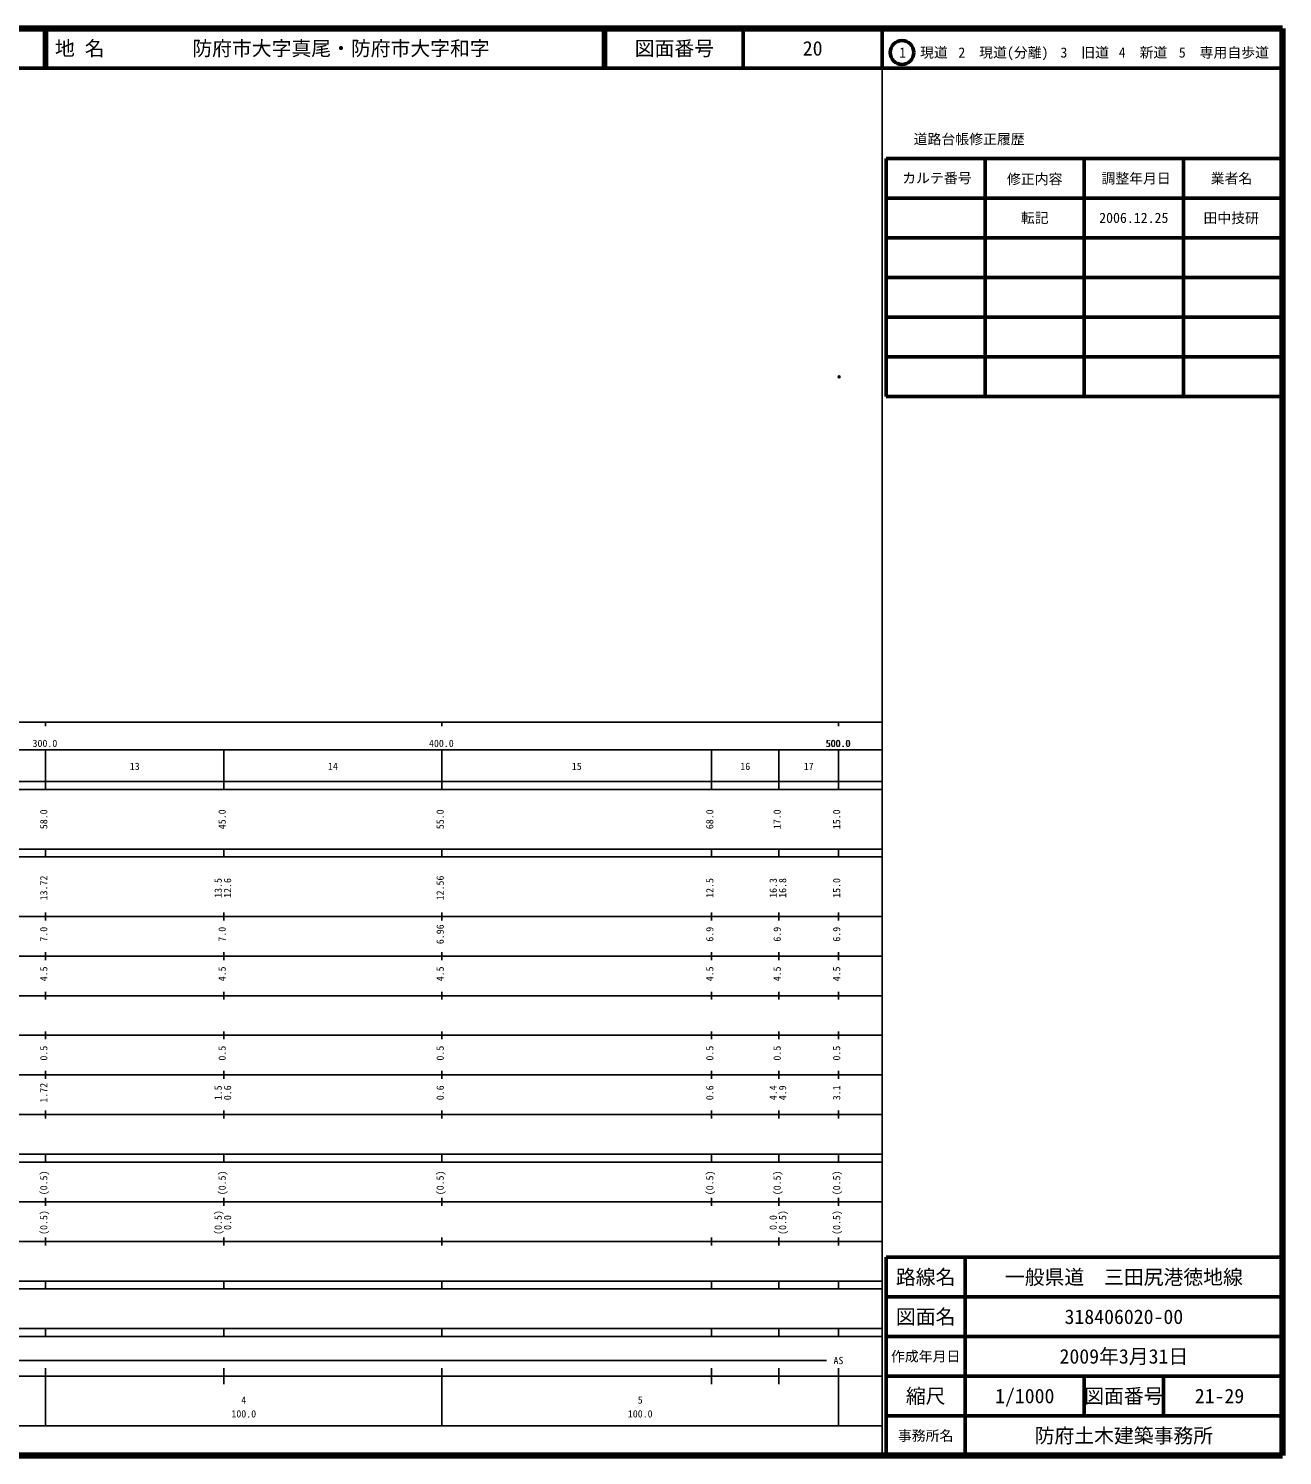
# Model space of a CAD drawing. Units: millimetres on the paper. Extents: x 40 to 680, y 20 to 380.
# Drawn here: x 363.7 to 680, y 20 to 380 of the extents above; entities that cross this region are included whole.
import ezdxf
from ezdxf.enums import TextEntityAlignment as Align

# ---------------------------------------------------------------- set-up
doc = ezdxf.new("R2010")
doc.units = ezdxf.units.MM
doc.header["$PDMODE"] = 32
doc.header["$PDSIZE"] = 0.5
doc.layers.add('M-OTRS', color=6, linetype='Continuous')
doc.layers.add('M-TTL-TXT', color=7, linetype='Continuous')
for name, color, linetype, lineweight in [('M-TTL', 2, 'Continuous', 140), ('M-TTL-BAND', 7, 'Continuous', 25), ('M-TTL-FRAM', 2, 'Continuous', 50), ('M-TTL-LINE', 7, 'Continuous', 50)]:
    doc.layers.add(name, color=color, linetype=linetype, lineweight=lineweight)
doc.styles.add('ＭＳ ゴシック', font='')
doc.styles.get('ＭＳ ゴシック').set_extended_font_data('MS Gothic')

msp = doc.modelspace()

# ---------------------------------------------------------------- linework, layer by layer
at = {"layer": 'M-OTRS'}
msp.add_point((568.155, 292.146), dxfattribs=at)
at = {"layer": 'M-TTL'}
for p, q in [((680, 380), (40, 380)), ((680, 20), (680, 380)), ((40, 20), (680, 20))]:
    msp.add_line(p, q, dxfattribs=at)
at = {"layer": 'M-TTL-BAND'}
for p, q in [((579, 20), (579, 370)), ((40, 205), (579, 205)), ((368, 205), (368, 204)), ((468, 205), (468, 204)), ((568, 205), (568, 204)), ((68, 198), (579, 198)), ((368, 188), (368, 198)), ((413, 188), (413, 198)), ((468, 188), (468, 198)), ((536, 188), (536, 198)), ((553, 188), (553, 198)), ((568, 188), (568, 198)), ((40, 190), (579, 190)), ((40, 188), (579, 188)), ((40, 173), (579, 173)), ((368, 171), (368, 173)), ((413, 171), (413, 173)), ((468, 171), (468, 173)), ((536, 171), (536, 173)), ((553, 171), (553, 173)), ((568, 171), (568, 173)), ((40, 171), (579, 171)), ((40, 156), (579, 156)), ((368, 155), (368, 157)), ((413, 155), (413, 157)), ((468, 155), (468, 157)), ((536, 155), (536, 157)), ((553, 155), (553, 157)), ((568, 155), (568, 157)), ((46, 146), (579, 146)), ((368, 145), (368, 147)), ((413, 145), (413, 147)), ((468, 145), (468, 147)), ((536, 145), (536, 147)), ((553, 145), (553, 147)), ((568, 145), (568, 147)), ((368, 135), (368, 137)), ((413, 135), (413, 137)), ((468, 135), (468, 137)), ((536, 135), (536, 137)), ((553, 135), (553, 137)), ((568, 135), (568, 137)), ((52, 136), (579, 136)), ((46, 126), (579, 126)), ((368, 125), (368, 127)), ((413, 125), (413, 127)), ((468, 125), (468, 127)), ((536, 125), (536, 127)), ((553, 125), (553, 127)), ((568, 125), (568, 127)), ((52, 116), (579, 116)), ((368, 115), (368, 117)), ((413, 115), (413, 117)), ((468, 115), (468, 117)), ((536, 115), (536, 117)), ((553, 115), (553, 117)), ((568, 115), (568, 117)), ((46, 106), (579, 106)), ((368, 105), (368, 107)), ((413, 105), (413, 107)), ((468, 105), (468, 107)), ((536, 105), (536, 107)), ((553, 105), (553, 107)), ((568, 105), (568, 107)), ((40, 96), (579, 96)), ((40, 94), (579, 94)), ((368, 94), (368, 96)), ((413, 94), (413, 96)), ((468, 94), (468, 96)), ((536, 94), (536, 96)), ((553, 94), (553, 96)), ((568, 94), (568, 96)), ((49, 84), (579, 84)), ((368, 83), (368, 85)), ((413, 83), (413, 85)), ((468, 83), (468, 85)), ((536, 83), (536, 85)), ((553, 83), (553, 85)), ((568, 83), (568, 85)), ((40, 74), (579, 74)), ((368, 73), (368, 75)), ((413, 73), (413, 75)), ((468, 73), (468, 75)), ((536, 73), (536, 75)), ((553, 73), (553, 75)), ((568, 73), (568, 75)), ((40, 64), (579, 64)), ((40, 62), (579, 62)), ((368, 62), (368, 64)), ((413, 62), (413, 64)), ((468, 62), (468, 64)), ((536, 62), (536, 64)), ((553, 62), (553, 64)), ((568, 62), (568, 64)), ((40, 52), (579, 52)), ((368, 50), (368, 52)), ((413, 50), (413, 52)), ((468, 50), (468, 52)), ((536, 50), (536, 52)), ((553, 50), (553, 52)), ((568, 50), (568, 52)), ((40, 50), (579, 50)), ((71, 44), (565, 44)), ((40, 40), (579, 40)), ((368, 27.5), (368, 42)), ((413, 38), (413, 42)), ((468, 27.5), (468, 42)), ((536, 38), (536, 42)), ((553, 38), (553, 42)), ((568, 27.5), (568, 42)), ((68, 27.5), (579, 27.5))]:
    msp.add_line(p, q, dxfattribs=at)
at = {"layer": 'M-TTL-FRAM'}
for p, q in [((580, 347.197), (580, 287.197)), ((580, 347.197), (680, 347.197)), ((580, 287.197), (680, 287.197)), ((680, 70), (580, 70)), ((580, 70), (580, 20))]:
    msp.add_line(p, q, dxfattribs=at)
at = {"layer": 'M-TTL-LINE'}
for p, q in [((367.75, 380), (367.75, 370)), ((368.25, 380), (368.25, 370)), ((508.747, 380), (508.747, 370)), ((509.247, 380), (509.247, 370)), ((543.997, 380), (543.997, 370)), ((579, 380), (579, 370)), ((40, 370), (680, 370)), ((605, 347.197), (605, 287.197)), ((630, 347.197), (630, 287.197)), ((655, 347.197), (655, 287.197)), ((580, 337.197), (680, 337.197)), ((580, 327.197), (680, 327.197)), ((580, 317.197), (680, 317.197)), ((580, 307.197), (680, 307.197)), ((580, 297.197), (680, 297.197)), ((600, 70), (600, 20)), ((680, 60), (580, 60)), ((680, 50), (580, 50)), ((680, 40), (580, 40)), ((630, 40), (630, 30)), ((650, 40), (650, 30)), ((680, 30), (580, 30))]:
    msp.add_line(p, q, dxfattribs=at)
msp.add_circle((584.031, 373.958), 3, dxfattribs=at)

# ---------------------------------------------------------------- texts
at = {"layer": 'M-TTL-BAND', "style": 'ＭＳ ゴシック'}
for s, p in [('300.0', (367.844, 198.195)), ('400.0', (467.844, 198.195)), ('500.0', (567.844, 198.195)), ('500.0', (568, 198.195)), ('13', (390.5, 192.405)), ('14', (440.5, 192.405)), ('15', (502, 192.405)), ('16', (544.5, 192.405)), ('17', (560.5, 192.405)), ('AS', (568, 42.5)), ('4', (418, 32.523)), ('5', (518, 32.523)), ('100.0', (418, 29.033)), ('100.0', (518, 29.033))]:
    msp.add_text(s, height=1.833, dxfattribs=at).set_placement(p, align=Align.BOTTOM_CENTER)
for s, p in [('58.0', (369, 180.5)), ('45.0', (414, 180.5)), ('55.0', (469, 180.5)), ('68.0', (537, 180.5)), ('17.0', (554, 180.5)), ('15.0', (569, 180.5)), ('13.72', (369, 163.174)), ('12.56', (469, 163.174)), ('13.5', (413, 163.174)), ('12.6', (415.37, 163.174)), ('12.5', (537, 163.174)), ('16.3', (553, 163.174)), ('16.8', (555.37, 163.174)), ('15.0', (569, 163.174)), ('7.0', (369, 151.5)), ('7.0', (414, 151.5)), ('6.96', (469, 151.5)), ('6.9', (537, 151.5)), ('6.9', (554, 151.5)), ('6.9', (569, 151.5)), ('4.5', (369, 141.5)), ('4.5', (414, 141.5)), ('4.5', (469, 141.5)), ('4.5', (537, 141.5)), ('4.5', (554, 141.5)), ('4.5', (569, 141.5)), ('0.5', (369, 121.5)), ('0.5', (414, 121.5)), ('0.5', (469, 121.5)), ('0.5', (537, 121.5)), ('0.5', (554, 121.5)), ('0.5', (569, 121.5)), ('1.72', (369, 111.5)), ('1.5', (413, 111.5)), ('0.6', (415.37, 111.5)), ('0.6', (469, 111.5)), ('0.6', (537, 111.5)), ('4.4', (553, 111.5)), ('4.9', (555.37, 111.5)), ('3.1', (569, 111.5)), ('(0.5)', (369, 88.764)), ('(0.5)', (414, 88.764)), ('(0.5)', (469, 88.764)), ('(0.5)', (537, 88.764)), ('(0.5)', (554, 88.764)), ('(0.5)', (569, 88.764)), ('(0.5)', (369, 78.764)), ('(0.5)', (413, 78.764)), ('0.0', (415.37, 78.764)), ('0.0', (553, 78.764)), ('(0.5)', (555.37, 78.764)), ('(0.5)', (569, 78.764))]:
    msp.add_text(s, height=1.833, rotation=90, dxfattribs=at).set_placement(p, align=Align.BOTTOM_CENTER)
at = {"layer": 'M-TTL-TXT', "style": 'ＭＳ ゴシック'}
for s, p in [('地 名', (370.38, 375)), ('防府市大字真尾・防府市大字和字', (405.024, 375))]:
    msp.add_text(s, height=3.666, dxfattribs=at).set_placement(p, align=Align.MIDDLE_LEFT)
for s, height, p in [('図面番号', 3.666, (526.622, 375)), ('20', 3.666, (561.497, 375)), ('1\u3000現道', 2.566, (589.448, 373.958)), ('2\u3000現道(分離)', 2.566, (609.619, 373.958)), ('3\u3000旧道', 2.566, (630.121, 373.958)), ('4\u3000新道', 2.566, (644.824, 373.958)), ('5\u3000専用自歩道', 2.566, (665.228, 373.958)), ('道路台帳修正履歴', 2.566, (600.968, 352.113)), ('カルテ番号', 2.566, (592.839, 342.277)), ('修正内容', 2.566, (617.509, 342.023)), ('調整年月日', 2.566, (643.089, 342.197)), ('業者名', 2.566, (667.134, 342.197)), ('転記', 2.566, (617.5, 332.245)), ('2006.12.25', 2.566, (642.5, 332.245)), ('田中技研', 2.566, (667.077, 332.189)), ('路線名', 3.666, (590, 65)), ('路線名', 3.666, (590, 65)), ('一般県道\u3000三田尻港徳地線', 3.666, (640, 65)), ('図面名', 3.666, (590, 55)), ('図面名', 3.666, (590, 55)), ('318406020-00', 3.666, (640, 55)), ('2009年3月31日', 3.666, (640, 45)), ('作成年月日', 2.566, (590, 45)), ('作成年月日', 2.566, (590, 45)), ('縮尺', 3.666, (590, 35)), ('縮尺', 3.666, (590, 35)), ('1/1000', 3.666, (615, 35)), ('図面番号', 3.666, (640, 35)), ('図面番号', 3.666, (640, 35)), ('21-29', 3.666, (664.125, 35)), ('事務所名', 2.566, (590, 25)), ('事務所名', 2.566, (590, 25)), ('防府土木建築事務所', 3.666, (640, 25))]:
    msp.add_text(s, height=height, dxfattribs=at).set_placement(p, align=Align.MIDDLE_CENTER)

doc.saveas('drawing.dxf')
